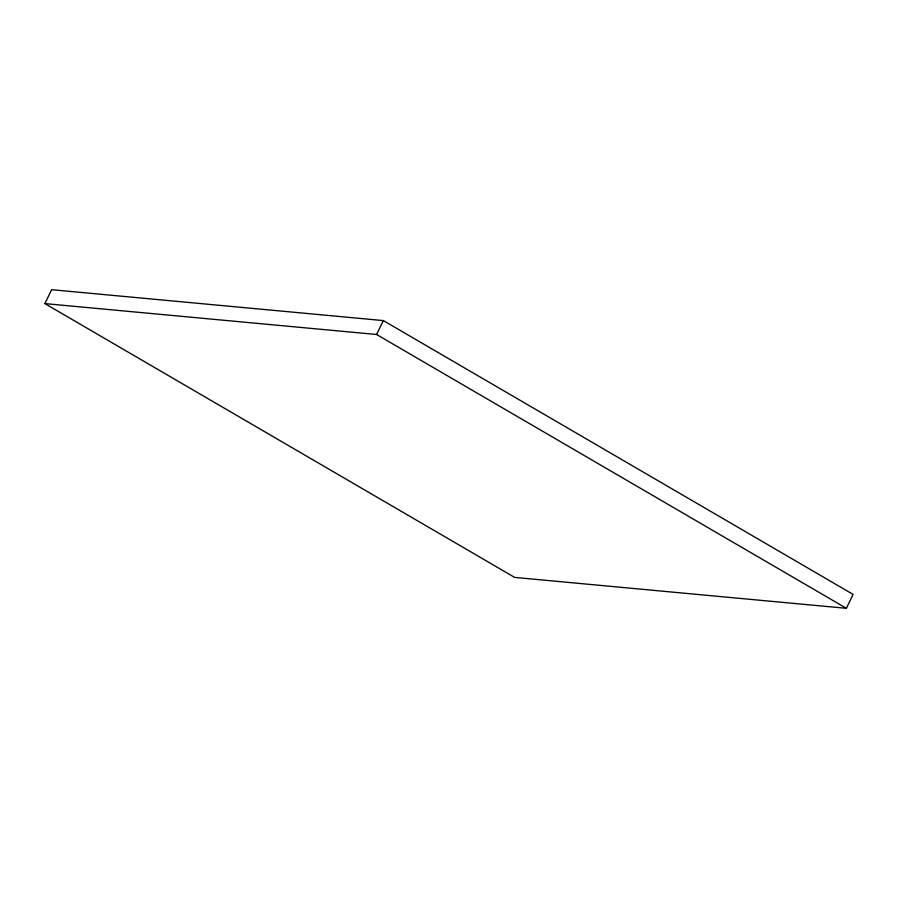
<?xml version="1.0" encoding="UTF-8"?>
<svg xmlns="http://www.w3.org/2000/svg" width="898" height="898" viewBox="0 0 898 898"><rect width="100%" height="100%" fill="white"/><g stroke="black" fill="none" stroke-linecap="round" stroke-linejoin="round"><path stroke-width="1.35" d="M44.9 303.603L51.624 289.695L383.323 320.586L853.1 594.397L846.376 608.305L514.677 577.414L44.9 303.603L376.599 334.494L846.376 608.305M376.599 334.494L383.323 320.586"/></g></svg>
